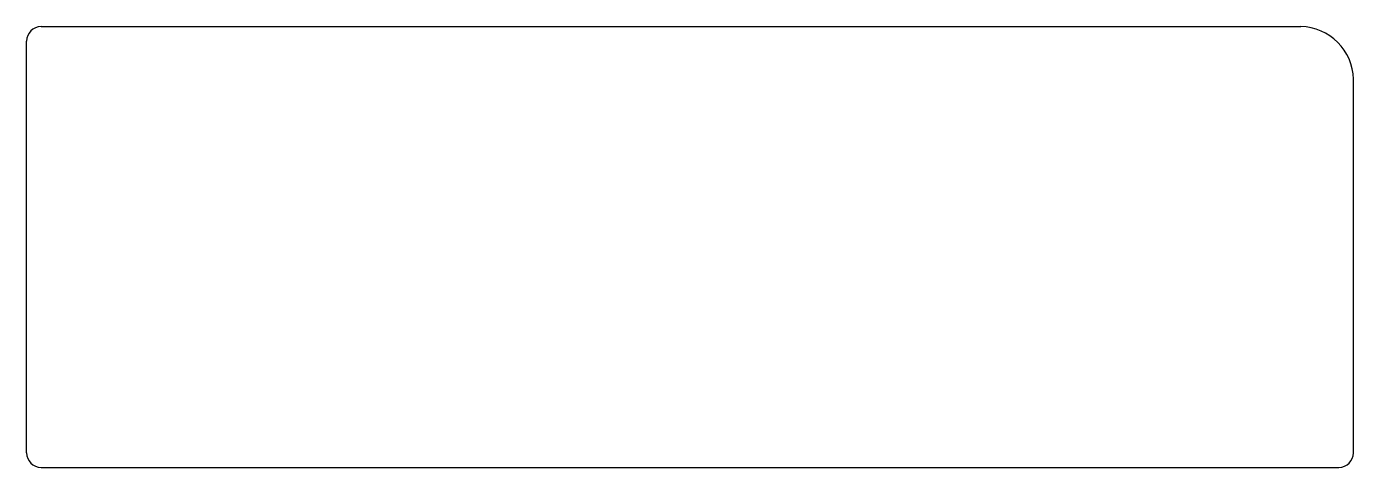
# Model space of a CAD drawing. Header units: millimetres. Extents: x 41 to 269, y -109 to -34.
import ezdxf

# ---------------------------------------------------------------- set-up
doc = ezdxf.new("R2010")
doc.units = ezdxf.units.MM

msp = doc.modelspace()

# ---------------------------------------------------------------- linework, layer by layer
at = {"linetype": 'CONTINUOUS'}
for p, q in [((43.25, -33.6), (259.75, -33.6)), ((259.75, -33.6), (259.75, -33.6)), ((40.75, -106.75), (40.75, -36.1)), ((268.8, -42.65), (268.8, -42.65)), ((268.8, -106.75), (268.8, -42.65)), ((43.25, -109.25), (266.3, -109.25))]:
    msp.add_line(p, q, dxfattribs=at)
for centre, radius, start, end in [((43.25, -36.1), 2.5, 90, 180), ((259.55, -42.85), 9.25, 361.2389, 448.7611), ((43.25, -106.75), 2.5, 180, 270), ((266.3, -106.75), 2.5, 270, 0)]:
    msp.add_arc(centre, radius, start, end, dxfattribs=at)

doc.saveas('drawing.dxf')
